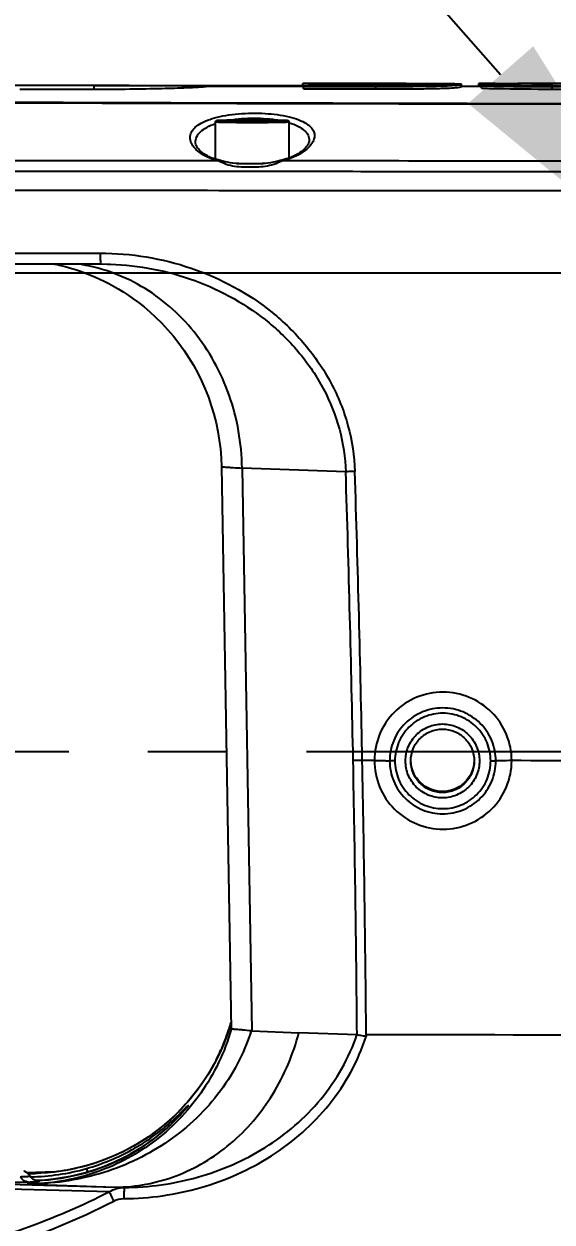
# Model space of a CAD drawing. Header units: millimetres. Extents: x 5828 to 6704, y 123 to 421.
# Drawn here: x 6381.32 to 6383.82, y 187.05 to 192.73 of the extents above; entities that cross this region are included whole.
import ezdxf
from ezdxf import colors
from ezdxf.entities.mleader import LeaderData, LeaderLine
from ezdxf.math import Vec2, Vec3

# ---------------------------------------------------------------- set-up
doc = ezdxf.new("R2010")
doc.units = ezdxf.units.MM
doc.linetypes.add('CENTER', pattern=[0.6, 0.375, -0.075, 0.075, -0.075])
for name, color, linetype in [('中心线', 7, 'Continuous'), ('外形图', 7, 'Continuous'), ('多重引线', 7, 'Continuous'), ('尺寸标注', 7, 'Continuous')]:
    doc.layers.add(name, color=color, linetype=linetype)
doc.styles.get("Standard").update_dxf_attribs({"font": 'msyh.ttc'})
doc.styles.add('微软雅黑', font='msyh.ttc', dxfattribs={"height": 1.5})
doc.dimstyles.new('尺寸标注_1_20比例', dxfattribs={"dimtxt": 1.5, "dimasz": 1.25, "dimexe": 0.5, "dimexo": 0.4, "dimgap": 0.5, "dimtad": 1, "dimdec": 1, "dimlfac": 20, "dimdsep": 46, "dimtxsty": '微软雅黑', "dimcen": 0.09, "dimadec": 0, "dimazin": 0, "dimtp": 0.01, "dimtm": 0.01, "dimtfac": 1, "dimtdec": 1, "dimtofl": 0, "dimtmove": 0, "dimatfit": 3, "dimfxl": 1, "dimtolj": 1, "dimarcsym": 0})

# ---------------------------------------------------------------- blocks, each defined once
blk = doc.blocks.new('*D1097')
at = {"layer": 'Defpoints', "color": 0}
for p in [(6374.8045, 187.5086), (6384.4045, 186.9495), (6384.4045, 180.8006)]:
    blk.add_point(p, dxfattribs=at)
at = {"layer": '尺寸标注', "color": 0, "lineweight": -2}
for p, q in [((6374.8045, 187.1086), (6374.8045, 180.3006)), ((6384.4045, 186.5495), (6384.4045, 180.3006)), ((6376.0545, 180.8006), (6383.1545, 180.8006))]:
    blk.add_line(p, q, dxfattribs=at)
at = {"layer": '尺寸标注', "color": 0}
for points in [[(6376.0545, 181.009), (6376.0545, 180.5923), (6374.8045, 180.8006)], [(6383.1545, 180.5923), (6383.1545, 181.009), (6384.4045, 180.8006)]]:
    blk.add_solid(points, dxfattribs=at)
at = {"layer": '尺寸标注', "color": 0, "insert": (6379.6045, 182.0744), "char_height": 1.5, "attachment_point": 5, "style": '微软雅黑'}
blk.add_mtext('\\A1;\\A1;{\\fAlibaba PuHuiTi 3.0 55 Regular|b0|i0|c134|p18;192}', dxfattribs=at)
blk = doc.blocks.new('*D1099')
at = {"layer": 'Defpoints', "color": 0}
for p in [(6385.3045, 191.5488), (6370.1354, 186.9495), (6385.3045, 186.9495)]:
    blk.add_point(p, dxfattribs=at)
at = {"layer": '尺寸标注', "color": 0, "lineweight": -2}
for p, q in [((6384.9045, 191.5488), (6369.6354, 191.5488)), ((6370.1354, 190.2988), (6370.1354, 188.1995)), ((6384.9045, 186.9495), (6369.6354, 186.9495))]:
    blk.add_line(p, q, dxfattribs=at)
at = {"layer": '尺寸标注', "color": 0}
for points in [[(6370.3437, 190.2988), (6369.927, 190.2988), (6370.1354, 191.5488)], [(6369.927, 188.1995), (6370.3437, 188.1995), (6370.1354, 186.9495)]]:
    blk.add_solid(points, dxfattribs=at)
at = {"layer": '尺寸标注', "color": 0, "insert": (6368.8616, 189.3315), "char_height": 1.5, "attachment_point": 5, "rotation": 90, "style": '微软雅黑'}
blk.add_mtext('\\A1;\\A1;{\\fAlibaba PuHuiTi 3.0 55 Regular|b0|i0|c134|p18;92}', dxfattribs=at)
blk = doc.blocks.new('*D1156')
at = {"layer": 'Defpoints', "color": 0}
for p in [(6399.0545, 188.5336), (6374.8045, 187.5086), (6374.8045, 176.0125)]:
    blk.add_point(p, dxfattribs=at)
at = {"layer": '尺寸标注', "color": 0, "lineweight": -2}
for p, q in [((6399.0545, 188.1336), (6399.0545, 175.5125)), ((6374.8045, 187.1086), (6374.8045, 175.5125)), ((6397.8045, 176.0125), (6376.0545, 176.0125))]:
    blk.add_line(p, q, dxfattribs=at)
at = {"layer": '尺寸标注', "color": 0}
for points in [[(6376.0545, 176.2209), (6376.0545, 175.8042), (6374.8045, 176.0125)], [(6397.8045, 175.8042), (6397.8045, 176.2209), (6399.0545, 176.0125)]]:
    blk.add_solid(points, dxfattribs=at)
at = {"layer": '尺寸标注', "color": 0, "insert": (6386.9295, 177.2882), "char_height": 1.5, "attachment_point": 5, "style": '微软雅黑'}
blk.add_mtext('\\A1;485', dxfattribs=at)

msp = doc.modelspace()

# ---------------------------------------------------------------- linework, layer by layer
at = {"layer": '中心线', "linetype": 'CENTER', "ltscale": 5}
msp.add_line((6373.6606, 189.2836), (6422.2283, 189.2836), dxfattribs=at)
at = {"layer": '外形图', "linetype": 'ByBlock'}
for p, q in [((6381.8213, 192.4374), (6381.1349, 192.4374)), ((6381.6782, 192.4189), (6381.3045, 192.4188)), ((6381.6545, 192.4374), (6381.6545, 192.4189)), ((6381.6545, 192.4374), (6381.8213, 192.4374)), ((6381.7252, 192.4191), (6381.6782, 192.4189)), ((6381.7686, 192.4193), (6381.7252, 192.4191)), ((6381.8272, 192.4199), (6381.7686, 192.4193)), ((6381.8213, 192.4374), (6381.8543, 192.4374)), ((6381.879, 192.4207), (6381.8272, 192.4199)), ((6381.8543, 192.4374), (6382.6438, 192.4374)), ((6381.9242, 192.4215), (6381.879, 192.4207)), ((6381.9751, 192.4226), (6381.9242, 192.4215)), ((6382.0167, 192.4238), (6381.9751, 192.4226)), ((6382.0507, 192.4248), (6382.0167, 192.4238)), ((6382.0786, 192.4259), (6382.0507, 192.4248)), ((6382.1015, 192.4268), (6382.0786, 192.4259)), ((6382.1195, 192.4276), (6382.1015, 192.4268)), ((6382.1305, 192.4282), (6382.1195, 192.4276)), ((6382.1396, 192.4287), (6382.1305, 192.4282)), ((6382.1472, 192.4292), (6382.1396, 192.4287)), ((6382.1515, 192.4295), (6382.1472, 192.4292)), ((6382.1553, 192.4298), (6382.1515, 192.4295)), ((6382.1586, 192.43), (6382.1553, 192.4298)), ((6382.1613, 192.4303), (6382.1586, 192.43)), ((6382.1635, 192.4305), (6382.1613, 192.4303)), ((6382.6463, 192.4331), (6382.1855, 192.4331)), ((6382.6438, 192.4368), (6382.6438, 192.4474)), ((6382.6438, 192.4474), (6382.9895, 192.4474)), ((6382.9855, 192.4468), (6382.6438, 192.4468)), ((6382.6438, 192.4368), (6382.6463, 192.4368)), ((6382.6463, 192.4368), (6382.6728, 192.4368)), ((6382.6463, 192.4215), (6382.6463, 192.4364)), ((6382.6463, 192.4364), (6382.9855, 192.4364)), ((6382.9895, 192.4315), (6382.6463, 192.4315)), ((6382.6463, 192.4215), (6382.9895, 192.4215)), ((6382.6728, 192.4364), (6382.6728, 192.4445)), ((6382.6728, 192.4445), (6383.2193, 192.4445)), ((6383.3944, 192.4431), (6382.6728, 192.4431)), ((6383.2193, 192.4416), (6382.6728, 192.4416)), ((6382.9855, 192.4445), (6382.9855, 192.4468)), ((6382.9895, 192.4468), (6382.9855, 192.4468)), ((6382.9895, 192.4215), (6382.9895, 192.4315)), ((6383.1711, 192.4445), (6383.1711, 192.4463)), ((6383.3944, 192.433), (6383.3944, 192.4434)), ((6383.4887, 192.4331), (6383.3944, 192.4331)), ((6383.4772, 192.437), (6383.4772, 192.447)), ((6383.4887, 192.4253), (6383.4887, 192.4353)), ((6383.6009, 192.4383), (6383.6009, 192.4461)), ((6383.823, 192.4368), (6383.823, 192.4468)), ((6383.823, 192.4209), (6383.823, 192.4309)), ((6382.2295, 192.0887), (6382.2295, 192.2661)), ((6382.33, 192.2718), (6382.4045, 192.2726)), ((6382.33, 192.2703), (6382.33, 192.2718)), ((6382.4045, 192.2696), (6382.33, 192.2703)), ((6382.4045, 192.2726), (6382.4045, 192.2696)), ((6382.4045, 192.2726), (6382.479, 192.2718)), ((6382.479, 192.2703), (6382.4045, 192.2696)), ((6382.479, 192.2718), (6382.479, 192.2703)), ((6382.5795, 192.0944), (6382.5795, 192.2661)), ((6382.2271, 192.0894), (6382.2294, 192.0894)), ((6380.9908, 191.5929), (6381.6868, 191.5923)), ((6382.2579, 190.6334), (6382.3045, 187.9666)), ((6382.3561, 190.6259), (6382.4026, 187.9591)), ((6382.8466, 190.608), (6382.3561, 190.6259)), ((6382.9823, 189.24), (6382.9251, 189.24)), ((6382.2942, 187.9675), (6382.2935, 187.9655)), ((6382.2813, 187.9304), (6382.2806, 187.9285)), ((6382.4026, 187.9591), (6382.6245, 187.951)), ((6382.9, 187.9409), (6382.6245, 187.951)), ((6382.0831, 187.584), (6382.0801, 187.5806)), ((6382.0857, 187.5871), (6382.0831, 187.584)), ((6382.0879, 187.5897), (6382.0857, 187.5871)), ((6382.0897, 187.592), (6382.0879, 187.5897)), ((6382.0912, 187.5938), (6382.0897, 187.592)), ((6382.0924, 187.5953), (6382.0912, 187.5938)), ((6382.0933, 187.5964), (6382.0924, 187.5953)), ((6382.0939, 187.5972), (6382.0933, 187.5964)), ((6382.094, 187.5974), (6382.0939, 187.5972)), ((6382.094, 187.5973), (6382.094, 187.5974)), ((6381.4661, 187.2912), (6381.3379, 187.2876)), ((6381.4193, 187.2869), (6381.3431, 187.2842)), ((6381.6199, 187.3076), (6381.6248, 187.2904)), ((6380.9381, 187.2419), (6381.7574, 187.2191)), ((6381.3873, 187.285), (6381.3431, 187.2842)), ((6381.3431, 187.2834), (6381.3431, 187.2842)), ((6381.3431, 187.2341), (6381.3431, 187.2434)), ((6381.3431, 187.2341), (6381.7574, 187.2191)), ((6380.9182, 187.2207), (6381.7277, 187.1981)), ((6381.7574, 187.2191), (6381.7986, 187.2179))]:
    msp.add_line(p, q, dxfattribs=at)
for points in [[(6382.1662, 192.4308), (6382.1662, 192.4308), (6382.1662, 192.4308), (6382.166, 192.4307), (6382.1656, 192.4307), (6382.165, 192.4306), (6382.1643, 192.4306), (6382.1635, 192.4305)], [(6382.1919, 192.1039), (6382.1833, 192.109), (6382.1748, 192.1146), (6382.1672, 192.1202), (6382.1603, 192.1259), (6382.1543, 192.1316), (6382.1491, 192.1373), (6382.1448, 192.1428), (6382.1413, 192.1482), (6382.1385, 192.1536), (6382.1365, 192.1588), (6382.1354, 192.1639), (6382.1351, 192.1678)], [(6382.6741, 192.1769), (6382.6738, 192.1734), (6382.6728, 192.1687), (6382.671, 192.1639), (6382.6685, 192.1589), (6382.6653, 192.1537), (6382.6613, 192.1484), (6382.6566, 192.1429), (6382.651, 192.1373), (6382.6446, 192.1317), (6382.6375, 192.1259), (6382.6295, 192.1202), (6382.6209, 192.1146), (6382.6115, 192.1091), (6382.6021, 192.1041)], [(6382.2544, 192.082), (6382.2364, 192.0867), (6382.2279, 192.0891), (6382.2201, 192.0916), (6382.2131, 192.0942), (6382.2067, 192.0967), (6382.201, 192.0992), (6382.1959, 192.1017), (6382.1919, 192.1039)], [(6382.4041, 192.0668), (6382.3878, 192.0668), (6382.3716, 192.067), (6382.3558, 192.0672), (6382.3405, 192.0678), (6382.326, 192.0687), (6382.3123, 192.07), (6382.2995, 192.0717), (6382.2874, 192.0739), (6382.276, 192.0765), (6382.265, 192.0792), (6382.2544, 192.082)], [(6382.555, 192.0868), (6382.5356, 192.082), (6382.5251, 192.0794), (6382.5142, 192.0767), (6382.5028, 192.0741), (6382.4908, 192.0719), (6382.4781, 192.0701), (6382.4647, 192.0688), (6382.4506, 192.0678), (6382.4357, 192.0673), (6382.4201, 192.067), (6382.4041, 192.0668)], [(6382.6021, 192.1041), (6382.5967, 192.1014), (6382.59, 192.0984), (6382.5825, 192.0955), (6382.5742, 192.0926), (6382.5651, 192.0897), (6382.555, 192.0868)], [(6381.467, 191.5925), (6381.4695, 191.592), (6381.4802, 191.5897), (6381.492, 191.587), (6381.505, 191.5838), (6381.5192, 191.5802), (6381.5345, 191.576), (6381.5508, 191.5712), (6381.5679, 191.5658), (6381.5857, 191.5599), (6381.6041, 191.5534), (6381.6231, 191.5462), (6381.6426, 191.5384), (6381.6626, 191.5298), (6381.683, 191.5206), (6381.7039, 191.5105), (6381.7253, 191.4995), (6381.7473, 191.4876), (6381.7697, 191.4747), (6381.7928, 191.4606), (6381.8165, 191.4451), (6381.8411, 191.428), (6381.8664, 191.4093), (6381.8924, 191.3887), (6381.919, 191.3661), (6381.9464, 191.341), (6381.9748, 191.3131), (6382.0034, 191.2824), (6382.031, 191.2502), (6382.057, 191.2171), (6382.0815, 191.1833), (6382.1044, 191.1485), (6382.1259, 191.1127), (6382.146, 191.0759), (6382.1645, 191.0382), (6382.1814, 190.9998), (6382.1967, 190.9608), (6382.2104, 190.9211), (6382.2223, 190.8809), (6382.2326, 190.8402), (6382.2412, 190.7992), (6382.248, 190.7578), (6382.2531, 190.7161), (6382.2564, 190.6743), (6382.2579, 190.6334)], [(6381.6868, 191.5923), (6381.719, 191.5919), (6381.7331, 191.5914)], [(6382.3039, 187.9994), (6382.2935, 187.9656), (6382.2806, 187.9286), (6382.2661, 187.8921), (6382.2502, 187.8559), (6382.2327, 187.8204), (6382.2138, 187.7854), (6382.1933, 187.7511), (6382.1715, 187.7175), (6382.1482, 187.6847), (6382.1235, 187.6528), (6382.0974, 187.6217), (6382.0699, 187.5916), (6382.0409, 187.5624), (6382.0107, 187.5344), (6381.9792, 187.5076), (6381.9465, 187.4821), (6381.9127, 187.4578), (6381.8776, 187.4348), (6381.8413, 187.4133), (6381.8039, 187.3931), (6381.7655, 187.3746), (6381.7263, 187.3576), (6381.6864, 187.3424), (6381.6458, 187.3288), (6381.6046, 187.317), (6381.5628, 187.307), (6381.5205, 187.2988), (6381.4776, 187.2924), (6381.4342, 187.2878), (6381.3873, 187.285)], [(6382.0801, 187.5806), (6382.0767, 187.5766), (6382.0747, 187.5744), (6382.0726, 187.572), (6382.0702, 187.5694), (6382.0677, 187.5666), (6382.065, 187.5636), (6382.0621, 187.5605), (6382.059, 187.5572), (6382.0557, 187.5537), (6382.0523, 187.55), (6382.0486, 187.5463), (6382.0448, 187.5423), (6382.0408, 187.5383), (6382.0366, 187.5341), (6382.0323, 187.5298), (6382.0278, 187.5253), (6382.0231, 187.5208), (6382.0181, 187.5161), (6382.0129, 187.5112), (6382.0074, 187.5062), (6382.0016, 187.5009), (6381.9955, 187.4954), (6381.9889, 187.4897), (6381.9821, 187.4837), (6381.9748, 187.4776), (6381.9672, 187.4713), (6381.9592, 187.4648), (6381.9508, 187.4582), (6381.9421, 187.4514), (6381.9329, 187.4445), (6381.9232, 187.4374), (6381.9132, 187.4301), (6381.9027, 187.4228), (6381.8917, 187.4153), (6381.8802, 187.4078), (6381.8682, 187.4001), (6381.8556, 187.3923), (6381.8424, 187.3844), (6381.8285, 187.3765), (6381.8139, 187.3684), (6381.7985, 187.3602), (6381.782, 187.3518), (6381.7642, 187.3432), (6381.7451, 187.3345), (6381.725, 187.3258), (6381.7042, 187.3174), (6381.6828, 187.3093), (6381.6612, 187.3018), (6381.6398, 187.2949), (6381.6199, 187.2889)], [(6381.3534, 187.2705), (6381.3514, 187.2737), (6381.3493, 187.2767), (6381.3471, 187.2794), (6381.3448, 187.2818), (6381.3425, 187.284), (6381.3401, 187.286), (6381.3377, 187.2877), (6381.3353, 187.2893), (6381.3329, 187.2906), (6381.3306, 187.2918), (6381.3284, 187.2928), (6381.3264, 187.2935), (6381.3245, 187.2942), (6381.3228, 187.2947)], [(6381.6199, 187.2889), (6381.5819, 187.2788), (6381.5426, 187.2699), (6381.5029, 187.2627), (6381.4629, 187.257), (6381.4228, 187.253), (6381.3825, 187.2506), (6381.3793, 187.2506)], [(6381.3887, 187.2485), (6381.3887, 187.2485), (6381.3886, 187.2485), (6381.3883, 187.2486), (6381.3879, 187.2486), (6381.3874, 187.2487), (6381.3867, 187.2488), (6381.3858, 187.2489), (6381.3848, 187.2491), (6381.3836, 187.2494), (6381.3822, 187.2497), (6381.3807, 187.2501), (6381.379, 187.2507), (6381.377, 187.2514), (6381.3749, 187.2522), (6381.3726, 187.2533), (6381.3702, 187.2546), (6381.3677, 187.2562), (6381.3652, 187.2579), (6381.3627, 187.2599), (6381.3602, 187.2622), (6381.3578, 187.2647), (6381.3556, 187.2674), (6381.3534, 187.2705)]]:
    msp.add_lwpolyline(points, dxfattribs=at)
for centre, radius, start, end in [((6382.1855, 192.3331), 0.1, 101.1683, 103.4737), ((6382.1855, 192.3329), 0.1003, 90.0133, 101.1552), ((6383.3262, 164.8365), 27.611, 89.43003, 89.68665), ((6383.3264, 164.8373), 27.6002, 89.56291, 89.6869), ((6384.3429, 162.4027), 30.0448, 91.39804, 91.62901), ((6383.8212, 150.1144), 42.3225, 89.9976, 90.12767), ((6382.4023, 201.0574), 8.9894, 269.54829, 270.01411), ((6382.4047, 201.8064), 9.7383, 269.99895, 270.30107), ((6269.445, 187.0036), 113.4589, 1.129244, 1.820515), ((6269.3132, 187.0019), 113.6339, 1.128572, 1.819402), ((6269.6455, 187.0074), 113.2583, 0.472247, 1.129296), ((6269.507, 187.0055), 113.4401, 0.472064, 1.128642), ((6381.3478, 188.2758), 0.9953, 341.9565, 343.8745), ((6381.3509, 188.2748), 0.992, 337.5492, 339.571), ((6381.3512, 188.2747), 0.9918, 339.6865, 341.8338), ((6381.3522, 188.2743), 0.9907, 332.9701, 334.9994), ((6381.3521, 188.2743), 0.9908, 334.9994, 335.381), ((6381.3517, 188.2745), 0.9912, 335.3811, 337.291), ((6381.3516, 188.2745), 0.9913, 337.291, 337.549), ((6381.3528, 188.274), 0.99, 332.714, 332.9699), ((6381.8127, 187.8225), 0.3605, 321.2102, 321.3337), ((6381.3498, 188.2247), 0.9741, 292.5298, 314.294), ((6381.3424, 188.2728), 1.0043, 270.6969, 286.0366), ((6381.3425, 188.254), 1.0042, 272.1006, 286.0348), ((6381.3518, 188.2197), 0.9687, 286.066, 292.5358), ((6381.3506, 188.3116), 1.0275, 269.5823, 272.0484), ((6381.3797, 186.8206), 0.4282, 88.7825, 89.0173)]:
    msp.add_arc(centre, radius, start, end, dxfattribs=at)
for points, knots in [([(6382.1664, 192.4303), (6382.1425, 192.4284), (6382.0791, 192.4256), (6381.9652, 192.422), (6381.8185, 192.4195), (6381.7111, 192.4188), (6381.6545, 192.4188)], [0, 0, 0, 0, 0.140583, 0.371279, 0.668122, 1, 1, 1, 1]), ([(6381.8552, 192.4374), (6381.8786, 192.4374), (6381.9235, 192.4374), (6381.9874, 192.4374), (6382.0441, 192.4372), (6382.0861, 192.4369), (6382.1152, 192.4365), (6382.1333, 192.4362), (6382.1487, 192.4359), (6382.1616, 192.4355), (6382.1714, 192.435), (6382.1791, 192.4346), (6382.1826, 192.4339), (6382.1855, 192.4337), (6382.1855, 192.4331)], [0, 0, 0, 0, 0.212793, 0.407556, 0.580096, 0.726608, 0.789121, 0.843995, 0.890939, 0.929703, 0.960059, 0.981886, 0.995154, 1, 1, 1, 1]), ([(6382.1855, 192.4331), (6382.1855, 192.4327), (6382.1831, 192.4323), (6382.1802, 192.4316), (6382.1738, 192.431), (6382.1692, 192.4305), (6382.1664, 192.4303)], [0, 0, 0, 0, 0.070695, 0.259646, 0.569506, 1, 1, 1, 1]), ([(6382.9855, 192.4364), (6383.0186, 192.4364), (6383.0805, 192.4366), (6383.1424, 192.4372), (6383.1711, 192.438)], [0, 0, 0, 0, 0.535615, 1, 1, 1, 1]), ([(6382.9895, 192.4474), (6383.0048, 192.4474), (6383.0654, 192.4474), (6383.1259, 192.4474), (6383.1711, 192.4474)], [0, 0, 0, 0, 0.252624, 1, 1, 1, 1]), ([(6383.3944, 192.443), (6383.3944, 192.4421), (6383.3895, 192.44), (6383.3792, 192.4388), (6383.3527, 192.4362), (6383.308, 192.4346), (6383.2424, 192.433), (6383.1631, 192.4322), (6383.0773, 192.4316), (6383.0189, 192.4315), (6382.9895, 192.4315)], [0, 0, 0, 0, 0.00664, 0.030252, 0.08614, 0.195214, 0.366041, 0.568777, 0.782677, 1, 1, 1, 1]), ([(6383.1711, 192.4463), (6383.1583, 192.4464), (6383.0978, 192.4468), (6383.0372, 192.4468), (6382.9895, 192.4468)], [0, 0, 0, 0, 0.211956, 1, 1, 1, 1]), ([(6382.9895, 192.4215), (6383.0189, 192.4215), (6383.0773, 192.4216), (6383.1631, 192.4222), (6383.2424, 192.423), (6383.308, 192.4246), (6383.3527, 192.4262), (6383.3792, 192.4288), (6383.3895, 192.43), (6383.3944, 192.4321), (6383.3944, 192.433)], [0, 0, 0, 0, 0.217319, 0.431217, 0.633952, 0.80478, 0.913856, 0.969746, 0.993359, 1, 1, 1, 1]), ([(6383.1711, 192.4474), (6383.1915, 192.4474), (6383.2305, 192.4473), (6383.2842, 192.4472), (6383.3272, 192.4471), (6383.3577, 192.4466), (6383.3765, 192.4464), (6383.3874, 192.4453), (6383.3922, 192.4451), (6383.3944, 192.4439), (6383.3944, 192.4434)], [0, 0, 0, 0, 0.27386, 0.522198, 0.719253, 0.850872, 0.930296, 0.973702, 0.993464, 1, 1, 1, 1]), ([(6383.2193, 192.4445), (6383.2154, 192.4455), (6383.1992, 192.4456), (6383.1832, 192.4462), (6383.1711, 192.4463)], [0, 0, 0, 0, 0.245836, 1, 1, 1, 1]), ([(6383.1711, 192.438), (6383.1832, 192.4384), (6383.1991, 192.4393), (6383.2155, 192.4402), (6383.2193, 192.4416)], [0, 0, 0, 0, 0.753242, 1, 1, 1, 1]), ([(6383.4772, 192.447), (6383.5021, 192.4472), (6383.6174, 192.4475), (6383.7326, 192.4474), (6383.823, 192.4474)], [0, 0, 0, 0, 0.216208, 1, 1, 1, 1]), ([(6383.823, 192.4309), (6383.7923, 192.4309), (6383.6809, 192.4313), (6383.5695, 192.433), (6383.4887, 192.4353)], [0, 0, 0, 0, 0.275195, 1, 1, 1, 1]), ([(6383.4887, 192.4253), (6383.5128, 192.4246), (6383.6242, 192.422), (6383.7356, 192.4209), (6383.823, 192.4209)], [0, 0, 0, 0, 0.215979, 1, 1, 1, 1]), ([(6383.823, 192.4468), (6383.8026, 192.4468), (6383.7286, 192.4468), (6383.6546, 192.4466), (6383.6009, 192.4461)], [0, 0, 0, 0, 0.274402, 1, 1, 1, 1]), ([(6383.6098, 192.4385), (6383.6252, 192.4381), (6383.6962, 192.4368), (6383.7673, 192.4363), (6383.823, 192.4363)], [0, 0, 0, 0, 0.216582, 1, 1, 1, 1]), ([(6383.823, 192.4474), (6383.8541, 192.4474), (6383.9155, 192.4474), (6384.0051, 192.4474), (6384.0887, 192.4473), (6384.1531, 192.4472), (6384.1987, 192.4469), (6384.2272, 192.4466), (6384.2511, 192.4463), (6384.2704, 192.4459), (6384.2852, 192.4454), (6384.2949, 192.4449), (6384.3003, 192.4445), (6384.303, 192.4441), (6384.3044, 192.4438), (6384.3054, 192.4435), (6384.3054, 192.4433)], [0, 0, 0, 0, 0.193723, 0.38134, 0.556984, 0.713398, 0.781406, 0.840684, 0.89026, 0.930197, 0.9608, 0.982417, 0.989953, 0.995352, 0.998654, 1, 1, 1, 1]), ([(6384.1279, 192.4439), (6384.1248, 192.4445), (6384.1184, 192.4447), (6384.1058, 192.4453), (6384.0899, 192.4456), (6384.0708, 192.4459), (6384.0454, 192.4462), (6384.0136, 192.4464), (6383.9628, 192.4466), (6383.8992, 192.4468), (6383.8484, 192.4468), (6383.823, 192.4468)], [0, 0, 0, 0, 0.031232, 0.062482, 0.124983, 0.187484, 0.249985, 0.374988, 0.49999, 0.749995, 1, 1, 1, 1]), ([(6383.823, 192.4363), (6383.8632, 192.4361), (6383.9216, 192.4361), (6383.9946, 192.4371), (6384.0386, 192.4381), (6384.0727, 192.4394), (6384.098, 192.4406), (6384.1153, 192.4419), (6384.1244, 192.4424), (6384.1277, 192.4431)], [0, 0, 0, 0, 0.396347, 0.574051, 0.71871, 0.828848, 0.909955, 0.967693, 1, 1, 1, 1]), ([(6384.3053, 192.4431), (6384.3046, 192.4424), (6384.3008, 192.4423), (6384.2941, 192.441), (6384.2826, 192.4403), (6384.2672, 192.4392), (6384.2476, 192.4382), (6384.224, 192.4371), (6384.1965, 192.436), (6384.1525, 192.4346), (6384.0896, 192.433), (6384.0066, 192.4317), (6383.9165, 192.4309), (6383.8545, 192.4308), (6383.823, 192.4309)], [0, 0, 0, 0, 0.006171, 0.020959, 0.044453, 0.076611, 0.117315, 0.16634, 0.223425, 0.288308, 0.439885, 0.614662, 0.804184, 1, 1, 1, 1]), ([(6383.823, 192.4209), (6383.8545, 192.4208), (6383.9165, 192.4209), (6384.0066, 192.4217), (6384.0896, 192.423), (6384.1525, 192.4246), (6384.1965, 192.426), (6384.224, 192.4271), (6384.2476, 192.4282), (6384.2672, 192.4292), (6384.2826, 192.4303), (6384.2941, 192.431), (6384.3008, 192.4323), (6384.3046, 192.4324), (6384.3053, 192.4331)], [0, 0, 0, 0, 0.195815, 0.385338, 0.560115, 0.711692, 0.776575, 0.83366, 0.882685, 0.923389, 0.955547, 0.979041, 0.993829, 1, 1, 1, 1]), ([(6388.402, 192.3444), (6388.0612, 192.3449), (6387.3795, 192.3447), (6386.0162, 192.3457), (6384.3124, 192.3477), (6382.2682, 192.3516), (6380.9056, 192.3553), (6380.2244, 192.3573)], [0, 0, 0, 0, 0.125037, 0.250071, 0.500112, 0.750098, 1, 1, 1, 1]), ([(6388.402, 192.3465), (6387.721, 192.3467), (6386.3591, 192.3471), (6383.6361, 192.3509), (6381.594, 192.3561), (6380.2327, 192.3604)], [0, 0, 0, 0, 0.250074, 0.500117, 1, 1, 1, 1]), ([(6382.1791, 192.1045), (6382.1673, 192.1112), (6382.1465, 192.1252), (6382.1226, 192.1502), (6382.1094, 192.1768), (6382.109, 192.2154), (6382.1401, 192.2486), (6382.1825, 192.2705), (6382.2275, 192.2859), (6382.2805, 192.2972), (6382.3604, 192.3071), (6382.4614, 192.3082), (6382.5578, 192.2963), (6382.6228, 192.2771), (6382.6494, 192.2644), (6382.6605, 192.2573)], [0, 0, 0, 0, 0.056909, 0.104095, 0.14329, 0.178457, 0.258904, 0.313996, 0.380226, 0.456522, 0.540444, 0.716729, 0.877907, 0.944691, 1, 1, 1, 1]), ([(6382.2946, 192.2734), (6382.3338, 192.2802), (6382.413, 192.286), (6382.4922, 192.2801), (6382.5307, 192.2731)], [0, 0, 0, 0, 0.503796, 1, 1, 1, 1]), ([(6382.1351, 192.1678), (6382.1349, 192.1767), (6382.1392, 192.1959), (6382.1591, 192.2209), (6382.1901, 192.2419), (6382.2153, 192.2523), (6382.2294, 192.2571)], [0, 0, 0, 0, 0.192807, 0.410301, 0.676151, 1, 1, 1, 1]), ([(6382.2295, 192.2661), (6382.2295, 192.2721), (6382.2476, 192.272), (6382.2632, 192.2729), (6382.2952, 192.2734), (6382.3419, 192.2739), (6382.3826, 192.274), (6382.4045, 192.274)], [0, 0, 0, 0, 0.10226, 0.190991, 0.311196, 0.626641, 1, 1, 1, 1]), ([(6382.2295, 192.2661), (6382.2295, 192.2658), (6382.2312, 192.2658), (6382.2332, 192.2653), (6382.2377, 192.2652), (6382.2433, 192.2649), (6382.2507, 192.2646), (6382.2633, 192.2642), (6382.2823, 192.2639), (6382.3085, 192.2635), (6382.3384, 192.2632), (6382.3708, 192.2631), (6382.3931, 192.263), (6382.4045, 192.263)], [0, 0, 0, 0, 0.005107, 0.019597, 0.043486, 0.076566, 0.118528, 0.168971, 0.293288, 0.44475, 0.617541, 0.805025, 1, 1, 1, 1]), ([(6382.4045, 192.274), (6382.3828, 192.274), (6382.3397, 192.2738), (6382.2946, 192.2736), (6382.206, 192.2711), (6382.2946, 192.2685), (6382.3397, 192.2684), (6382.3828, 192.2681), (6382.4045, 192.2681)], [0, 0, 0, 0, 0.191288, 0.353465, 0.5, 0.646535, 0.808712, 1, 1, 1, 1]), ([(6382.4045, 192.274), (6382.4264, 192.274), (6382.4671, 192.2739), (6382.5137, 192.2734), (6382.5458, 192.2729), (6382.5614, 192.272), (6382.5795, 192.2721), (6382.5795, 192.2661)], [0, 0, 0, 0, 0.373375, 0.688828, 0.809031, 0.897758, 1, 1, 1, 1]), ([(6382.4045, 192.2681), (6382.4262, 192.2681), (6382.4693, 192.2684), (6382.5144, 192.2685), (6382.603, 192.2711), (6382.5144, 192.2736), (6382.4693, 192.2738), (6382.4262, 192.274), (6382.4045, 192.274)], [0, 0, 0, 0, 0.191288, 0.353465, 0.5, 0.646535, 0.808712, 1, 1, 1, 1]), ([(6382.4045, 192.263), (6382.4159, 192.263), (6382.4382, 192.2631), (6382.4706, 192.2632), (6382.5005, 192.2635), (6382.5266, 192.2639), (6382.5457, 192.2642), (6382.5583, 192.2646), (6382.5657, 192.2649), (6382.5713, 192.2652), (6382.5758, 192.2653), (6382.5778, 192.2658), (6382.5795, 192.2658), (6382.5795, 192.2661)], [0, 0, 0, 0, 0.194975, 0.382459, 0.55525, 0.706712, 0.831029, 0.881472, 0.923434, 0.956514, 0.980403, 0.994893, 1, 1, 1, 1]), ([(6382.5796, 192.2614), (6382.5936, 192.257), (6382.6188, 192.2475), (6382.6499, 192.2279), (6382.6699, 192.2042), (6382.6742, 192.1855), (6382.6741, 192.1769)], [0, 0, 0, 0, 0.327257, 0.593715, 0.809328, 1, 1, 1, 1]), ([(6382.6605, 192.2573), (6382.6679, 192.2526), (6382.6807, 192.2426), (6382.6946, 192.224), (6382.7001, 192.2034), (6382.6969, 192.1821), (6382.6859, 192.1612), (6382.66, 192.1318), (6382.633, 192.1145), (6382.6131, 192.1042)], [0, 0, 0, 0, 0.127604, 0.235201, 0.332221, 0.430996, 0.542332, 0.672807, 1, 1, 1, 1]), ([(6378.73, 192.0866), (6379.0222, 192.0861), (6380.1917, 192.0842), (6381.3612, 192.0831), (6382.2384, 192.0824)], [0, 0, 0, 0, 0.249859, 1, 1, 1, 1]), ([(6382.1791, 192.1045), (6382.1802, 192.1049), (6382.1844, 192.106), (6382.1891, 192.1054), (6382.1919, 192.1039)], [0, 0, 0, 0, 0.272075, 1, 1, 1, 1]), ([(6382.2384, 192.0824), (6382.2328, 192.0838), (6382.2125, 192.0893), (6382.1925, 192.0969), (6382.1791, 192.1045)], [0, 0, 0, 0, 0.271758, 1, 1, 1, 1]), ([(6382.2384, 192.0824), (6382.2389, 192.0828), (6382.2408, 192.0842), (6382.2433, 192.0849), (6382.2448, 192.0845)], [0, 0, 0, 0, 0.295747, 1, 1, 1, 1]), ([(6382.55, 192.0822), (6382.5384, 192.0775), (6382.5147, 192.066), (6382.476, 192.0545), (6382.4346, 192.051), (6382.3931, 192.0506), (6382.3516, 192.051), (6382.3105, 192.0546), (6382.2724, 192.0661), (6382.2495, 192.0776), (6382.2384, 192.0824)], [0, 0, 0, 0, 0.117283, 0.244887, 0.374092, 0.503341, 0.632512, 0.761208, 0.886986, 1, 1, 1, 1]), ([(6382.55, 192.0822), (6382.5496, 192.0826), (6382.5482, 192.0838), (6382.5461, 192.0846), (6382.5448, 192.0843)], [0, 0, 0, 0, 0.307918, 1, 1, 1, 1]), ([(6382.6131, 192.1042), (6382.6086, 192.1019), (6382.5883, 192.0925), (6382.5668, 192.0861), (6382.55, 192.0822)], [0, 0, 0, 0, 0.229126, 1, 1, 1, 1]), ([(6382.55, 192.0822), (6383.0376, 192.0818), (6383.769, 192.0813), (6384.7442, 192.0808), (6385.4757, 192.0804), (6386.2073, 192.0801), (6386.817, 192.0798), (6387.3048, 192.0798), (6387.6707, 192.0793), (6388.0365, 192.0805), (6388.2804, 192.0713), (6388.402, 192.0627)], [0, 0, 0, 0, 0.249928, 0.374917, 0.499919, 0.624932, 0.749952, 0.812465, 0.874979, 0.937492, 1, 1, 1, 1]), ([(6382.6131, 192.1042), (6382.6122, 192.1046), (6382.6086, 192.1056), (6382.6045, 192.1053), (6382.6021, 192.1041)], [0, 0, 0, 0, 0.274422, 1, 1, 1, 1]), ([(6378.7275, 192.0354), (6379.13, 192.0348), (6379.9351, 192.0338), (6381.1431, 192.0326), (6382.3516, 192.0316), (6383.5605, 192.0308), (6384.5681, 192.0303), (6385.3744, 192.0299), (6385.9791, 192.0296), (6386.5839, 192.0293), (6387.0879, 192.0293), (6387.4911, 192.0289), (6387.7935, 192.0295), (6388.0959, 192.0284), (6388.2974, 192.0197), (6388.3979, 192.0121)], [0, 0, 0, 0, 0.124847, 0.249763, 0.374733, 0.499743, 0.624783, 0.687311, 0.749844, 0.81238, 0.87492, 0.90619, 0.937461, 0.968732, 1, 1, 1, 1]), ([(6376.4954, 191.9832), (6376.4953, 191.9822), (6376.5001, 191.9806), (6376.5069, 191.9792), (6376.5205, 191.9773), (6376.5382, 191.9756), (6376.5614, 191.9738), (6376.5895, 191.972), (6376.6226, 191.9703), (6376.6764, 191.9678), (6376.7555, 191.9649), (6376.864, 191.9618), (6376.9898, 191.9588), (6377.1318, 191.9561), (6377.2885, 191.9535), (6377.5227, 191.9504), (6377.8403, 191.9475), (6378.2427, 191.9452), (6378.6628, 191.9446), (6379.0896, 191.9441), (6379.5174, 191.9436), (6379.9452, 191.9432), (6380.5159, 191.9426), (6381.2294, 191.942), (6382.0858, 191.9413), (6382.9424, 191.9407), (6383.7992, 191.9402), (6384.6561, 191.9397), (6385.7988, 191.9392), (6387.2274, 191.9388), (6388.3703, 191.9385), (6388.9418, 191.9384)], [0, 0, 0, 0, 0.000253, 0.000894, 0.001943, 0.0034, 0.005262, 0.007526, 0.010188, 0.013245, 0.020515, 0.029263, 0.039404, 0.050843, 0.063475, 0.077179, 0.107283, 0.140025, 0.174164, 0.208522, 0.242888, 0.277262, 0.311642, 0.380421, 0.44922, 0.518036, 0.586865, 0.655705, 0.724554, 0.86227, 1, 1, 1, 1]), ([(6381.6845, 191.6436), (6381.8299, 191.6435), (6382.1226, 191.596), (6382.4496, 191.4195), (6382.6593, 191.2152), (6382.7834, 191.033), (6382.8654, 190.8283), (6382.8875, 190.6825), (6382.8898, 190.6096)], [0, 0, 0, 0, 0.249648, 0.49913, 0.624346, 0.749561, 0.874779, 1, 1, 1, 1]), ([(6381.6845, 191.6436), (6381.6845, 191.6371), (6381.6846, 191.6276), (6381.6849, 191.6155), (6381.6851, 191.6078), (6381.6855, 191.6016), (6381.6857, 191.5966), (6381.6863, 191.5942), (6381.6864, 191.5923), (6381.6868, 191.5923)], [0, 0, 0, 0, 0.379503, 0.551896, 0.703431, 0.828127, 0.921096, 0.978815, 1, 1, 1, 1]), ([(6382.3561, 190.6259), (6382.3542, 190.7428), (6382.3138, 190.9748), (6382.1731, 191.2313), (6382.0168, 191.3939), (6381.8824, 191.4905), (6381.7346, 191.5591), (6381.6296, 191.5849), (6381.5767, 191.5925)], [0, 0, 0, 0, 0.26047, 0.514599, 0.638825, 0.760854, 0.881045, 1, 1, 1, 1]), ([(6381.7331, 191.5914), (6381.8683, 191.5865), (6382.1391, 191.5346), (6382.4404, 191.3653), (6382.6336, 191.1731), (6382.7481, 191.0027), (6382.8239, 190.8118), (6382.8444, 190.6759), (6382.8466, 190.608)], [0, 0, 0, 0, 0.249576, 0.499017, 0.624218, 0.749448, 0.874711, 1, 1, 1, 1]), ([(6382.2579, 190.6334), (6382.2579, 190.6328), (6382.261, 190.6325), (6382.2648, 190.6316), (6382.2731, 190.6308), (6382.2837, 190.6299), (6382.2977, 190.629), (6382.3221, 190.6275), (6382.3419, 190.6265), (6382.3561, 190.6259)], [0, 0, 0, 0, 0.01778, 0.065983, 0.145334, 0.255723, 0.396855, 0.56831, 1, 1, 1, 1]), ([(6382.8898, 190.6096), (6382.8854, 190.6095), (6382.871, 190.609), (6382.8566, 190.6085), (6382.8466, 190.608)], [0, 0, 0, 0, 0.308648, 1, 1, 1, 1]), ([(6383.632, 189.2396), (6383.632, 189.2818), (6383.615, 189.3672), (6383.5427, 189.4751), (6383.4346, 189.5473), (6383.3071, 189.5727), (6383.1797, 189.5475), (6383.0715, 189.4754), (6382.9992, 189.3676), (6382.9823, 189.2822), (6382.9823, 189.24)], [0, 0, 0, 0, 0.125042, 0.250083, 0.375101, 0.500086, 0.625048, 0.750008, 0.874989, 1, 1, 1, 1]), ([(6383.5569, 189.2386), (6383.5569, 189.2712), (6383.547, 189.3209), (6383.5158, 189.3788), (6383.474, 189.4296), (6383.4042, 189.4762), (6383.3057, 189.4957), (6383.2072, 189.4763), (6383.1235, 189.4206), (6383.0676, 189.3373), (6383.0545, 189.2713), (6383.0545, 189.2387)], [0, 0, 0, 0, 0.124923, 0.187691, 0.25046, 0.375398, 0.500335, 0.625262, 0.750178, 0.875088, 1, 1, 1, 1]), ([(6383.5328, 189.2382), (6383.5327, 189.2677), (6383.5209, 189.3272), (6383.4703, 189.4022), (6383.3949, 189.4524), (6383.3061, 189.4699), (6383.2172, 189.4524), (6383.1418, 189.4023), (6383.0913, 189.3272), (6383.0795, 189.2677), (6383.0795, 189.2383)], [0, 0, 0, 0, 0.124988, 0.249981, 0.374987, 0.500002, 0.625016, 0.750021, 0.875014, 1, 1, 1, 1]), ([(6383.1295, 189.2383), (6383.1295, 189.261), (6383.1386, 189.307), (6383.1775, 189.3652), (6383.2358, 189.4041), (6383.3045, 189.4178), (6383.3732, 189.4041), (6383.4315, 189.3652), (6383.4704, 189.307), (6383.4795, 189.261), (6383.4795, 189.2383)], [0, 0, 0, 0, 0.124991, 0.249988, 0.374991, 0.5, 0.625009, 0.750012, 0.875009, 1, 1, 1, 1]), ([(6383.1545, 189.2387), (6383.1545, 189.2582), (6383.1623, 189.2976), (6383.1957, 189.3475), (6383.2456, 189.3809), (6383.3045, 189.3926), (6383.3634, 189.3809), (6383.4133, 189.3475), (6383.4467, 189.2976), (6383.4545, 189.2582), (6383.4545, 189.2387)], [0, 0, 0, 0, 0.124991, 0.249988, 0.374991, 0.5, 0.625009, 0.750012, 0.875009, 1, 1, 1, 1]), ([(6382.9251, 189.24), (6382.9206, 189.2399), (6382.9062, 189.2397), (6382.8918, 189.2395), (6382.8819, 189.2396)], [0, 0, 0, 0, 0.308636, 1, 1, 1, 1]), ([(6382.9823, 189.24), (6382.9823, 189.1977), (6382.9992, 189.1123), (6383.0715, 189.0044), (6383.1797, 188.9322), (6383.3071, 188.9068), (6383.4346, 188.932), (6383.5427, 189.0041), (6383.615, 189.1119), (6383.632, 189.1973), (6383.632, 189.2396)], [0, 0, 0, 0, 0.125045, 0.250092, 0.375122, 0.500116, 0.625074, 0.750021, 0.87499, 1, 1, 1, 1]), ([(6382.9823, 189.24), (6382.9914, 189.2399), (6383.0047, 189.2399), (6383.0215, 189.2397), (6383.0322, 189.2396), (6383.041, 189.2394), (6383.0477, 189.2393), (6383.0518, 189.2388), (6383.054, 189.239), (6383.0545, 189.2387)], [0, 0, 0, 0, 0.379386, 0.550158, 0.700076, 0.823828, 0.917038, 0.976425, 1, 1, 1, 1]), ([(6383.0545, 189.2387), (6383.0545, 189.206), (6383.0676, 189.14), (6383.1235, 189.0567), (6383.2071, 189.001), (6383.3057, 188.9815), (6383.4042, 189.001), (6383.474, 189.0475), (6383.5158, 189.0984), (6383.547, 189.1562), (6383.5569, 189.2059), (6383.5569, 189.2386)], [0, 0, 0, 0, 0.124925, 0.249855, 0.374794, 0.499731, 0.62466, 0.749576, 0.812333, 0.87509, 1, 1, 1, 1]), ([(6383.0795, 189.2383), (6383.0763, 189.2383), (6383.0705, 189.2382), (6383.0637, 189.2384), (6383.0591, 189.2384), (6383.0567, 189.2386), (6383.0551, 189.2383), (6383.0545, 189.2387)], [0, 0, 0, 0, 0.376811, 0.698088, 0.822586, 0.916504, 1, 1, 1, 1]), ([(6383.0795, 189.2383), (6383.0795, 189.2088), (6383.0913, 189.1493), (6383.1418, 189.0742), (6383.2172, 189.0241), (6383.3061, 189.0065), (6383.3949, 189.0241), (6383.4704, 189.0743), (6383.5209, 189.1493), (6383.5328, 189.2088), (6383.5328, 189.2382)], [0, 0, 0, 0, 0.12499, 0.249981, 0.374988, 0.5, 0.625016, 0.750023, 0.875016, 1, 1, 1, 1]), ([(6383.4795, 189.2383), (6383.4795, 189.2155), (6383.4704, 189.1695), (6383.4315, 189.1113), (6383.3732, 189.0724), (6383.3045, 189.0587), (6383.2358, 189.0724), (6383.1775, 189.1113), (6383.1386, 189.1695), (6383.1295, 189.2155), (6383.1295, 189.2383)], [0, 0, 0, 0, 0.124991, 0.249988, 0.374991, 0.5, 0.625009, 0.750012, 0.875009, 1, 1, 1, 1]), ([(6383.4545, 189.2387), (6383.4545, 189.2192), (6383.4467, 189.1797), (6383.4133, 189.1299), (6383.3634, 189.0965), (6383.3045, 189.0848), (6383.2456, 189.0965), (6383.1957, 189.1299), (6383.1623, 189.1797), (6383.1545, 189.2192), (6383.1545, 189.2387)], [0, 0, 0, 0, 0.124991, 0.249988, 0.374991, 0.5, 0.625009, 0.750012, 0.875009, 1, 1, 1, 1]), ([(6383.4544, 189.2387), (6383.4538, 189.2196), (6383.4451, 189.1812), (6383.4115, 189.1331), (6383.3622, 189.101), (6383.3045, 189.0898), (6383.2468, 189.101), (6383.1975, 189.1331), (6383.1639, 189.1812), (6383.1552, 189.2196), (6383.1546, 189.2387)], [0, 0, 0, 0, 0.124992, 0.249988, 0.374992, 0.5, 0.625008, 0.750012, 0.875008, 1, 1, 1, 1]), ([(6383.5328, 189.2382), (6383.5354, 189.2382), (6383.5435, 189.2383), (6383.5516, 189.2382), (6383.5569, 189.2386)], [0, 0, 0, 0, 0.333611, 1, 1, 1, 1]), ([(6383.632, 189.2396), (6383.6162, 189.2396), (6383.5912, 189.2393), (6383.5662, 189.2392), (6383.5569, 189.2386)], [0, 0, 0, 0, 0.630519, 1, 1, 1, 1]), ([(6382.3045, 187.9666), (6382.2738, 187.8591), (6382.1769, 187.6558), (6381.9449, 187.4187), (6381.6578, 187.2698), (6381.447, 187.2351), (6381.3431, 187.2341)], [0, 0, 0, 0, 0.259821, 0.512544, 0.758391, 1, 1, 1, 1]), ([(6382.3989, 187.9593), (6382.3818, 187.905), (6382.3375, 187.7991), (6382.2442, 187.6549), (6382.1278, 187.5285), (6381.9479, 187.3876), (6381.6855, 187.2666), (6381.4568, 187.2343), (6381.3431, 187.2341)], [0, 0, 0, 0, 0.125133, 0.250281, 0.375445, 0.500619, 0.75028, 1, 1, 1, 1]), ([(6381.7574, 187.2191), (6381.806, 187.2195), (6381.9036, 187.2291), (6382.0458, 187.2693), (6382.1803, 187.3344), (6382.3458, 187.4525), (6382.5163, 187.6531), (6382.5981, 187.8486), (6382.6245, 187.951)], [0, 0, 0, 0, 0.119735, 0.240333, 0.362378, 0.486285, 0.739508, 1, 1, 1, 1]), ([(6381.7967, 187.1651), (6381.9191, 187.1658), (6382.1648, 187.2006), (6382.5044, 187.3518), (6382.7844, 187.5974), (6382.9058, 187.8167), (6382.9433, 187.9328)], [0, 0, 0, 0, 0.250338, 0.50047, 0.750349, 1, 1, 1, 1]), ([(6381.7986, 187.2179), (6381.9153, 187.2185), (6382.1495, 187.2509), (6382.4742, 187.3922), (6382.7439, 187.623), (6382.8624, 187.8307), (6382.8994, 187.941)], [0, 0, 0, 0, 0.250311, 0.500399, 0.750272, 1, 1, 1, 1]), ([(6382.3989, 187.9593), (6382.3855, 187.9607), (6382.3667, 187.9627), (6382.3435, 187.9648), (6382.3302, 187.966), (6382.3198, 187.9667), (6382.312, 187.9672), (6382.3076, 187.9669), (6382.3049, 187.9671), (6382.3045, 187.9666)], [0, 0, 0, 0, 0.426971, 0.597217, 0.73794, 0.848739, 0.929329, 0.979592, 1, 1, 1, 1]), ([(6382.9433, 187.9328), (6382.9389, 187.9335), (6382.9303, 187.9349), (6382.9184, 187.9369), (6382.9096, 187.9388), (6382.9036, 187.9399), (6382.9012, 187.9408), (6382.9, 187.9408)], [0, 0, 0, 0, 0.306174, 0.588072, 0.825292, 0.92143, 1, 1, 1, 1]), ([(6390.3664, 187.9379), (6389.7477, 187.938), (6387.2733, 187.9384), (6384.7989, 187.9392), (6382.9432, 187.9404)], [0, 0, 0, 0, 0.250047, 1, 1, 1, 1]), ([(6382.9432, 187.9402), (6382.9439, 187.9401), (6382.9447, 187.9385), (6382.9435, 187.9362), (6382.9435, 187.9341), (6382.9433, 187.9328)], [0, 0, 0, 0, 0.238664, 0.495492, 1, 1, 1, 1]), ([(6382.2326, 187.8201), (6382.1914, 187.7402), (6382.0878, 187.5928), (6381.8817, 187.4237), (6381.6432, 187.3162), (6381.4723, 187.2879), (6381.3873, 187.2848)], [0, 0, 0, 0, 0.257823, 0.509404, 0.756021, 1, 1, 1, 1]), ([(6381.6199, 187.3076), (6381.6577, 187.3185), (6381.7303, 187.3439), (6381.8302, 187.3921), (6381.9164, 187.4453), (6381.9778, 187.4917), (6382.0192, 187.5272), (6382.0447, 187.5507), (6382.0631, 187.5687), (6382.0756, 187.5813), (6382.0831, 187.5891), (6382.0894, 187.5956), (6382.0944, 187.6007), (6382.0976, 187.604), (6382.0996, 187.6058), (6382.1002, 187.6066), (6382.1017, 187.607), (6382.0993, 187.6041), (6382.0979, 187.6018), (6382.0955, 187.5989), (6382.0942, 187.5973)], [0, 0, 0, 0, 0.201902, 0.393102, 0.567233, 0.720191, 0.78724, 0.846814, 0.897588, 0.919087, 0.937727, 0.953303, 0.965555, 0.974173, 0.977021, 0.978894, 0.979931, 0.982851, 0.989506, 1, 1, 1, 1]), ([(6382.0937, 187.5967), (6382.0903, 187.5925), (6382.0702, 187.5685), (6382.0487, 187.5457), (6382.0301, 187.5275)], [0, 0, 0, 0, 0.170772, 1, 1, 1, 1]), ([(6380.9381, 187.2419), (6381.0114, 187.2412), (6381.1464, 187.241), (6381.2814, 187.2419), (6381.3431, 187.2434)], [0, 0, 0, 0, 0.542772, 1, 1, 1, 1]), ([(6381.3073, 187.2689), (6381.3138, 187.269), (6381.3228, 187.2694), (6381.3339, 187.27), (6381.3404, 187.2704), (6381.3453, 187.2709), (6381.3491, 187.2712), (6381.3509, 187.2717), (6381.3524, 187.2718), (6381.3524, 187.2721)], [0, 0, 0, 0, 0.426138, 0.597791, 0.740059, 0.851993, 0.93278, 0.98196, 1, 1, 1, 1]), ([(6381.3431, 187.2434), (6381.3358, 187.2435), (6381.3205, 187.249), (6381.3107, 187.2617), (6381.3073, 187.2689)], [0, 0, 0, 0, 0.477165, 1, 1, 1, 1]), ([(6381.3431, 187.2434), (6381.3509, 187.2436), (6381.3619, 187.2441), (6381.3755, 187.245), (6381.3833, 187.2456), (6381.3893, 187.2463), (6381.3941, 187.2468), (6381.3962, 187.2474), (6381.398, 187.2476), (6381.398, 187.2479)], [0, 0, 0, 0, 0.425272, 0.596902, 0.739318, 0.851477, 0.932513, 0.981901, 1, 1, 1, 1]), ([(6381.398, 187.2479), (6381.398, 187.2481), (6381.3969, 187.2483), (6381.3954, 187.2485), (6381.3924, 187.2486), (6381.3901, 187.2487), (6381.3888, 187.2487)], [0, 0, 0, 0, 0.069662, 0.257955, 0.568238, 1, 1, 1, 1]), ([(6380.0207, 186.8209), (6380.3143, 186.8127), (6380.9054, 186.8667), (6381.4667, 187.0638), (6381.7277, 187.1981)], [0, 0, 0, 0, 0.500173, 1, 1, 1, 1]), ([(6381.7277, 187.1981), (6381.7294, 187.192), (6381.7365, 187.1771), (6381.7436, 187.1624), (6381.7482, 187.1534)], [0, 0, 0, 0, 0.381536, 1, 1, 1, 1]), ([(6381.7986, 187.2179), (6381.7982, 187.2177), (6381.7982, 187.2158), (6381.7976, 187.213), (6381.7974, 187.2079), (6381.7971, 187.2014), (6381.7969, 187.1935), (6381.7967, 187.1813), (6381.7967, 187.1717), (6381.7967, 187.1651)], [0, 0, 0, 0, 0.024534, 0.085057, 0.179879, 0.305342, 0.456478, 0.627266, 1, 1, 1, 1]), ([(6379.5024, 186.8185), (6379.8805, 186.754), (6380.6607, 186.7444), (6381.4081, 186.9771), (6381.7482, 187.1534)], [0, 0, 0, 0, 0.500241, 1, 1, 1, 1])]:
    msp.add_open_spline(points, degree=3, knots=knots, dxfattribs=at)
for points in [[(6380.9884, 191.6442), (6381.2204, 191.644), (6381.4525, 191.6438), (6381.6845, 191.6436)], [(6384.3555, 189.2392), (6384.1143, 189.2393), (6383.8731, 189.2394), (6383.632, 189.2396)], [(6382.4026, 187.9591), (6382.4014, 187.9591), (6382.4001, 187.9592), (6382.3989, 187.9593)], [(6382.9433, 187.9328), (6382.9441, 187.9354), (6382.945, 187.9379), (6382.9458, 187.9404)], [(6381.7277, 187.1981), (6381.7488, 187.2106), (6381.7741, 187.2176), (6381.7986, 187.2179)], [(6381.7482, 187.1534), (6381.763, 187.1611), (6381.7801, 187.165), (6381.7967, 187.1651)]]:
    msp.add_open_spline(points, degree=3, dxfattribs=at)

# ---------------------------------------------------------------- dimensions: what is measured, and where the dimension line sits
at = {"layer": '尺寸标注'}
dim = msp.add_linear_dim(base=(6370.1354, 186.9495), p1=(6385.3045, 191.5488), p2=(6385.3045, 186.9495), angle=90, text='\\A1;{\\fAlibaba PuHuiTi 3.0 55 Regular|b0|i0|c134|p18;<>}', dimstyle='尺寸标注_1_20比例', dxfattribs=at)
dim.commit()
dim.dimension.update_dxf_attribs({"geometry": '*D1099', "text_midpoint": (6370.1354, 189.3315), "dimtype": 160})
dim = msp.add_linear_dim(base=(6374.8045, 176.0125), p1=(6399.0545, 188.5336), p2=(6374.8045, 187.5086), dimstyle='尺寸标注_1_20比例', dxfattribs=at)
dim.commit()
dim.dimension.update_dxf_attribs({"geometry": '*D1156', "text_midpoint": (6386.9295, 177.2882)})
dim = msp.add_linear_dim(base=(6384.4045, 180.8006), p1=(6374.8045, 187.5086), p2=(6384.4045, 186.9495), text='\\A1;{\\fAlibaba PuHuiTi 3.0 55 Regular|b0|i0|c134|p18;<>}', dimstyle='尺寸标注_1_20比例', dxfattribs=at)
dim.commit()
dim.dimension.update_dxf_attribs({"geometry": '*D1097', "text_midpoint": (6379.6045, 182.0744)})

# ---------------------------------------------------------------- leaders
at = {"layer": '多重引线'}
ml = msp.add_multileader_mtext('Standard', dxfattribs=at)
ml.set_content('{\\fAlibaba PuHuiTi 3.0 65 Medium|b0|i0|c134|p18;2×M4 depth8}')
ml.set_leader_properties(linetype='ByLayer')
ml.build(insert=Vec2(0, 0))
ml.multileader.update_dxf_attribs({"text_left_attachment_type": 5, "text_right_attachment_type": 5, "dogleg_length": 2, "arrow_head_size": 1.25})
ctx = ml.context
ctx.base_point, ctx.char_height, ctx.arrow_head_size, ctx.landing_gap_size, ctx.plane_origin = Vec3(6379.3119, 199.9657), 1.5, 1.25, 0.5, Vec3(6398.1848, 190.4751)
ctx.left_attachment, ctx.right_attachment, ctx.text_align_type = 5, 5, 2
notes = []
notes.append((ctx, [(0, (1, 1, 0), (6395.5676, 199.9657), (-1, 0), 2, [(0, [(6399.0545, 190.0336)], 0, [])])]))
ctx.mtext.insert, ctx.mtext.alignment, ctx.mtext.flow_direction = Vec3(6393.0676, 202.0407), 3, 5
ml = msp.add_multileader_mtext('Standard', dxfattribs=at)
ml.set_content('{\\fAlibaba PuHuiTi 3.0 65 Medium|b0|i0|c134|p18;4×M4 depth8}')
ml.set_leader_properties(linetype='ByLayer')
ml.build(insert=Vec2(0, 0))
ml.multileader.update_dxf_attribs({"text_left_attachment_type": 5, "text_right_attachment_type": 5, "dogleg_length": 2, "arrow_head_size": 1.25})
ctx = ml.context
ctx.base_point, ctx.char_height, ctx.arrow_head_size, ctx.landing_gap_size, ctx.plane_origin = Vec3(6361.3846, 199.1966), 1.5, 1.25, 0.5, Vec3(6383.5348, 193.5251)
ctx.left_attachment, ctx.right_attachment, ctx.text_align_type = 5, 5, 1
notes.append((ctx, [(0, (1, 1, 0), (6377.6901, 199.1966), (-1, 0), 2, [(0, [(6384.4045, 191.5488)], 0, [])])]))
ctx.mtext.insert, ctx.mtext.alignment, ctx.mtext.flow_direction = Vec3(6368.5373, 201.2716), 2, 5
for ctx, leaders in notes:
    for number, flags, end, landing, length, lines in leaders:
        leader = LeaderData()
        leader.index, (leader.has_last_leader_line, leader.has_dogleg_vector, leader.attachment_direction) = number, flags
        leader.last_leader_point, leader.dogleg_vector, leader.dogleg_length = Vec3(end), Vec3(landing), length
        for number, points, colour, breaks in lines:
            line = LeaderLine()
            line.index, line.vertices, line.color, line.breaks = number, Vec3.list(points), colors.encode_raw_color(colour), breaks
            leader.lines.append(line)
        ctx.leaders.append(leader)

doc.saveas('drawing.dxf')
